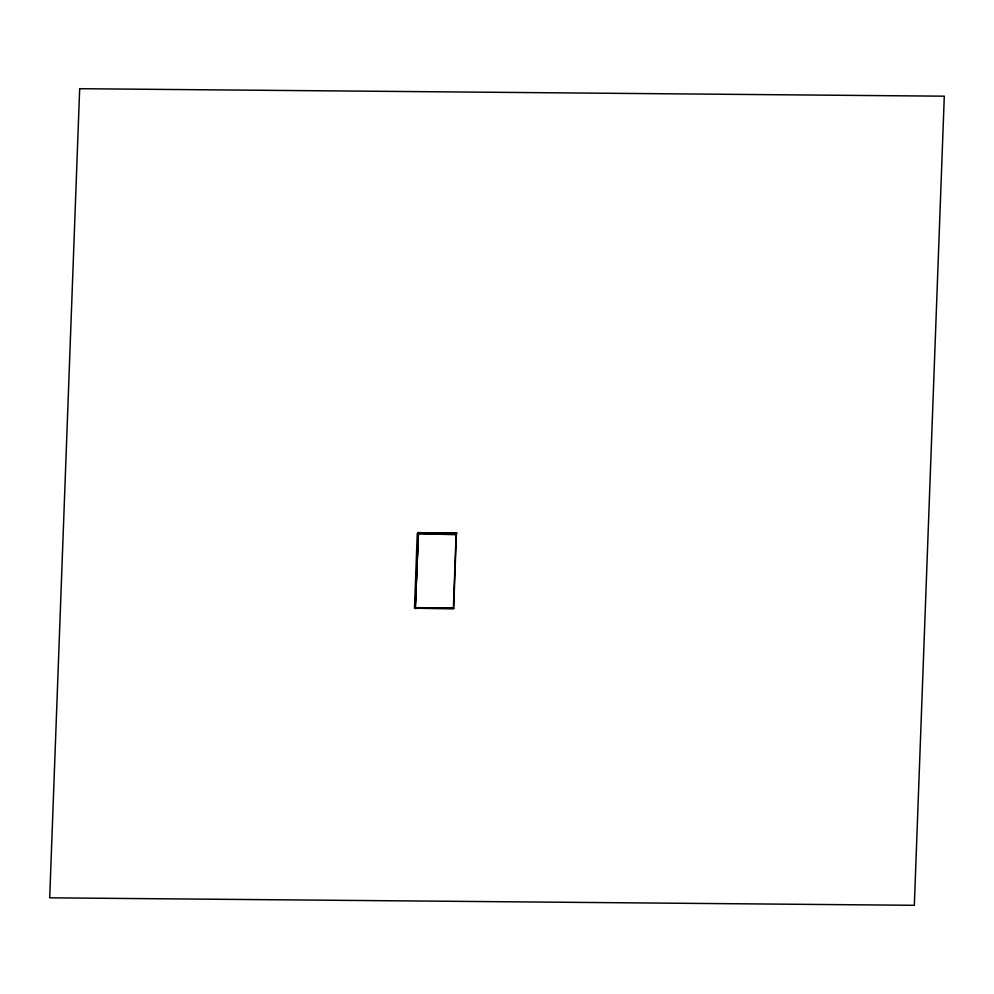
<?xml version="1.0" encoding="UTF-8"?>
<svg xmlns="http://www.w3.org/2000/svg" width="994" height="994" viewBox="0 0 994 994"><rect width="100%" height="100%" fill="white"/><g stroke="black" fill="none" stroke-linecap="round" stroke-linejoin="round"><path stroke-width="1.49" d="M414.498 608.353L417.269 533.492M417.815 532.635L456.395 533.467M418.474 532.97L415.219 608.241L453.674 608.577L456.408 533.219M418.176 533.38L415.256 608.241L418.462 532.647L456.134 533.716M430.079 533.492L430.104 532.747M453.388 607.955L456.159 533.219M456.258 533.716L456.209 534.697L418.275 533.629L419.021 532.772M421.555 532.796L422.189 532.796M425.295 532.697L424.662 532.697M428.451 532.734L427.83 532.722M431.048 532.871L431.682 532.883M434.204 532.896L434.838 532.908M437.372 532.933L438.006 532.933M440.528 532.958L441.162 532.958M444.268 532.871L443.635 532.859M447.437 532.896L446.803 532.883M418.014 532.759L456.805 532.784L456.445 533.84L417.927 533.38L456.457 533.592M418.002 533.008L456.457 533.343M453.699 608.079L415.678 607.632M453.674 608.577L415.728 608.241M415.616 608.49L416.25 608.502L415.38 608.49M79.669 88.702L49.7 897.818L914.331 905.298L944.3 96.182L79.669 88.702"/></g></svg>
